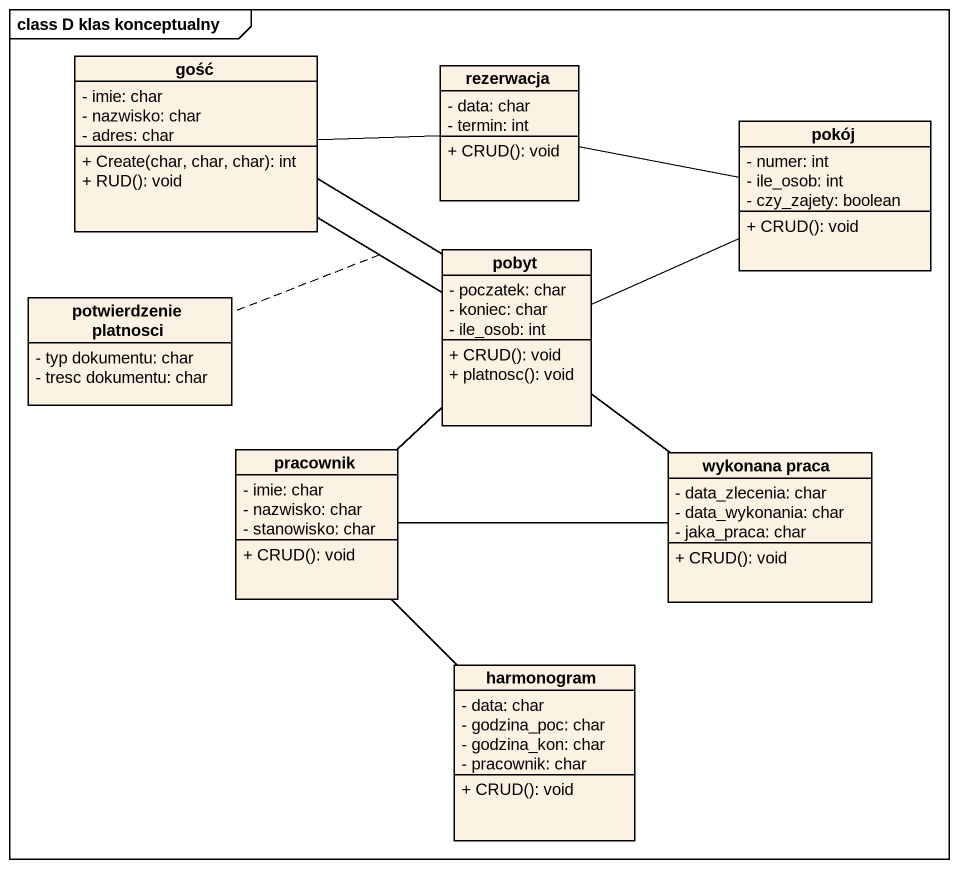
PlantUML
@startuml
mainframe class D klas konceptualny
hide circle
hide empty members
skinparam classAttributeIconSize 0
class gość {
  - imie: char
  - nazwisko: char
  - adres: char
  + Create(char, char, char): int
  + RUD(): void
}
class rezerwacja {
  - data: char
  - termin: int
  + CRUD(): void
}
class pokój {
  - numer: int
  - ile_osob: int
  - czy_zajety: boolean
  + CRUD(): void
}
class "potwierdzenie platnosci" as potwierdzenie_platnosci {
  - typ dokumentu: char
  - tresc dokumentu: char
}
class pobyt {
  - poczatek: char
  - koniec: char
  - ile_osob: int
  + CRUD(): void
  + platnosc(): void
}
class pracownik {
  - imie: char
  - nazwisko: char
  - stanowisko: char
  + CRUD(): void
}
class "wykonana praca" as wykonana_praca {
  - data_zlecenia: char
  - data_wykonania: char
  - jaka_praca: char
  + CRUD(): void
}
class harmonogram {
  - data: char
  - godzina_poc: char
  - godzina_kon: char
  - pracownik: char
  + CRUD(): void
}
gość -right- rezerwacja
gość -- pobyt
gość -- pobyt
(gość, pobyt) .. potwierdzenie_platnosci
rezerwacja -right- pokój
pobyt -right- pokój
pracownik -up- pobyt
pracownik -right- wykonana_praca
pracownik -- harmonogram
wykonana_praca -up- pobyt
@enduml
